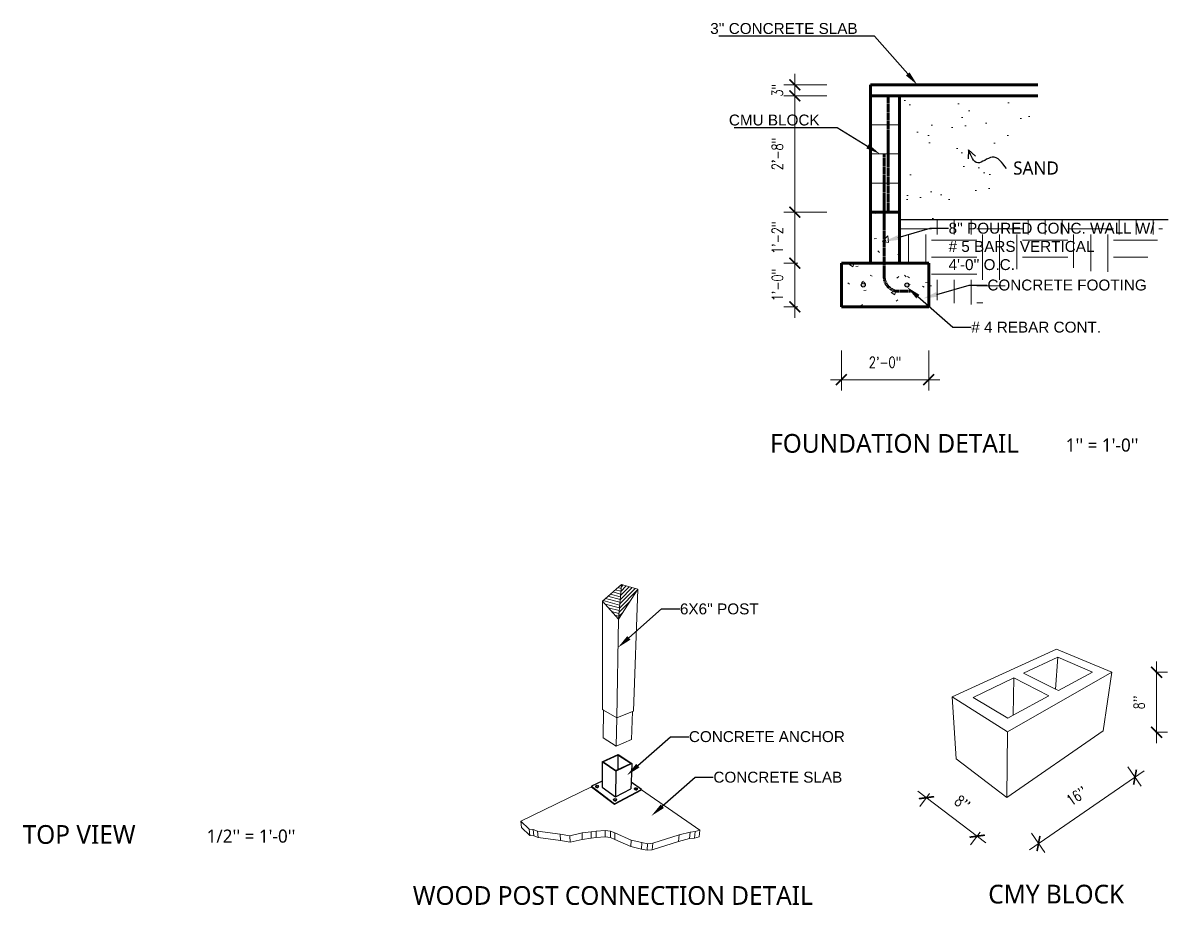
# Model space of a CAD drawing. Header units: inches. Extents: x -562 to 8953, y -6490 to -2066.
# Drawn here: x 4054.6 to 4369.1, y -6238.7 to -5996.3 of the extents above; entities that cross this region are included whole.
import ezdxf
from ezdxf import colors
from ezdxf.entities.mleader import LeaderData, LeaderLine
from ezdxf.math import Vec2, Vec3

# ---------------------------------------------------------------- set-up
doc = ezdxf.new("R2010")
doc.units = ezdxf.units.IN
doc.header["$MEASUREMENT"] = 0
doc.linetypes.add('ACAD_ISO02W100', pattern=[15, 12, -3])
doc.linetypes.add('Dash 1_16_', pattern=[0.125, 0.0625, -0.0625])
for name, color, linetype, lineweight in [('A-COLS', 52, 'Continuous', 9), ('A-FLOR', 192, 'Continuous', 18), ('A-WALL', 113, 'Continuous', 18), ('A-WALL-PATT', 111, 'Continuous', 18), ('DOT LINE', 7, 'ACAD_ISO02W100', 70), ('S-FNDN', 32, 'Continuous', 18)]:
    doc.layers.add(name, color=color, linetype=linetype, lineweight=lineweight)
doc.layers.add('Existing', color=9, linetype='Dash 1_16_', lineweight=0, transparency=0.3)
doc.styles.add('Arch-Dim', font='romans.shx', dxfattribs={"width": 0.75})
doc.dimstyles.new('Copy(2) of Aec-Arch-I-48', dxfattribs={"dimscale": 48, "dimtxt": 0.0625, "dimasz": 0.0625, "dimexe": 0.0625, "dimexo": 0.25, "dimgap": 0.0625, "dimtad": 1, "dimdec": 1, "dimzin": 3, "dimdsep": 46, "dimlunit": 4, "dimtxsty": 'Arch-Dim', "dimblk": 'ARCHTICK', "dimcen": 0.09375, "dimdle": 0.0625, "dimclrd": 1, "dimclre": 1, "dimclrt": 1, "dimazin": 2, "dimtfac": 1, "dimtdec": 1, "dimtix": 1, "dimtmove": 1, "dimatfit": 2, "dimfxl": 1, "dimtolj": 1, "dimtzin": 0, "dimlwd": 5, "dimlwe": 5, "dimarcsym": 0})
pattern_1 = [(50, (4436.749, -5932.486), (13.77135, -1.20496), [1.44, -15.84]), (355, (4436.749, -5932.486), (-2.6644, 14.4422), [1.152, -12.672]), (100.451, (4437.896, -5932.586), (11.1071, 13.2374), [1.224, -13.462]), (46.184, (4436.749, -5928.646), (20.4913, -3.1779), [2.16, -23.76]), (96.636, (4438.456, -5928.911), (17.9459, 18.7032), [1.836, -20.193]), (351.184, (4436.75, -5928.646), (17.9454, 18.7026), [1.728, -19.008]), (21, (4438.669, -5929.606), (11.4605, -7.73037), [1.44, -15.84]), (326, (4438.669, -5929.606), (4.67135, 13.92315), [1.152, -12.672]), (71.451, (4439.624, -5930.25), (16.1321, 6.19284), [1.224, -13.462]), (37.5, (4436.749, -5932.486), (0.23312, 6.39175), [0.634, -11.885, 0.634, -12.23, -12.72]), (37.5, (4436.749, -5932.486), (0.23312, 6.39175), [-25.382, 0.634, -12.086]), (7.5, (4436.749, -5932.486), (5.05073, 7.57304), [0.634, -6.701, 0.634, -11.597, -4.848]), (7.5, (4436.749, -5932.486), (5.05073, 7.57304), [-19.565, 0.634, -4.214]), (327.5, (4432.467, -5932.486), (10.24958, -0.43289), [0.634, -4.166, 0.634, -14.342, -19.872]), (327.5, (4432.467, -5932.486), (10.24958, -0.43289), [-19.776, 0.634, -19.238]), (317.5, (4430.547, -5932.486), (11.1974, 1.92214), [0.634, -5.606, 0.634, -9.312, -14.112]), (317.5, (4430.547, -5932.486), (11.1974, 1.92214), [-16.186, 0.634, -13.478])]

# ---------------------------------------------------------------- blocks, each defined once
blk = doc.blocks.new('_ArchTick')
at = {"color": 0, "linetype": 'ByBlock', "lineweight": 100, "const_width": 0.15}
blk.add_lwpolyline([(-0.5, -0.5), (0.5, 0.5)], dxfattribs=at)
blk = doc.blocks.new('*D202')
at = {"color": 1, "linetype": 'Continuous', "lineweight": 5, "transparency": 16777216}
for p, q in [((4300.36, -6207.37), (4319.06, -6221.58)), ((4303.6, -6208.08), (4300.93, -6211.58)), ((4317.52, -6218.65), (4314.85, -6222.16))]:
    blk.add_line(p, q, dxfattribs=at)
at = {"layer": 'Defpoints', "color": 0, "transparency": 16777216}
for p in [(4310.86, -6198.52), (4324.78, -6209.1), (4316.67, -6219.77)]:
    blk.add_point(p, dxfattribs=at)
at = {"color": 1, "lineweight": 5, "transparency": 16777216, "xscale": 3, "yscale": 3, "zscale": 3}
for p, rotation in [((4302.75, -6209.19), 142.7664907145565), ((4316.67, -6219.77), 322.7664907145565)]:
    blk.add_blockref('_ArchTick', p, dxfattribs=dict(at, rotation=rotation))
at = {"color": 1, "transparency": 16777216, "insert": (4312.61, -6210.67), "char_height": 3, "attachment_point": 5, "rotation": 322.7665, "style": 'Arch-Dim'}
blk.add_mtext("\\A1;8''", dxfattribs=at)
blk = doc.blocks.new('*D203')
at = {"color": 1, "linetype": 'Continuous', "lineweight": 5, "transparency": 16777216}
for p, q in [((4331.03, -6223.49), (4362.49, -6201.86)), ((4358.09, -6200.76), (4361.72, -6206.03)), ((4331.58, -6218.99), (4335.21, -6224.27))]:
    blk.add_line(p, q, dxfattribs=at)
at = {"layer": 'Defpoints', "color": 0, "transparency": 16777216}
for p in [(4351.29, -6190.87), (4360.02, -6203.56), (4324.78, -6209.1)]:
    blk.add_point(p, dxfattribs=at)
at = {"color": 1, "lineweight": 5, "transparency": 16777216, "xscale": 3, "yscale": 3, "zscale": 3}
for p, rotation in [((4360.02, -6203.56), 34.51313056968834), ((4333.51, -6221.79), 214.5131305696883)]:
    blk.add_blockref('_ArchTick', p, dxfattribs=dict(at, rotation=rotation))
at = {"color": 1, "transparency": 16777216, "insert": (4344.05, -6208.73), "char_height": 3, "attachment_point": 5, "rotation": 34.5131, "style": 'Arch-Dim'}
blk.add_mtext("\\A1;16''", dxfattribs=at)
blk = doc.blocks.new('*D204')
at = {"color": 1, "linetype": 'Continuous', "lineweight": 5, "transparency": 16777216}
for p, q in [((4365.95, -6171.74), (4365.95, -6194.22)), ((4365.65, -6174.74), (4368.95, -6174.74)), ((4365.65, -6191.22), (4368.95, -6191.22))]:
    blk.add_line(p, q, dxfattribs=at)
at = {"layer": 'Defpoints', "color": 0, "transparency": 16777216}
for p in [(4353.65, -6174.74), (4353.65, -6191.22), (4365.95, -6191.22)]:
    blk.add_point(p, dxfattribs=at)
at = {"color": 1, "lineweight": 5, "transparency": 16777216, "xscale": 3, "yscale": 3, "zscale": 3}
for p, rotation in [((4365.95, -6174.74), 90), ((4365.95, -6191.22), 270)]:
    blk.add_blockref('_ArchTick', p, dxfattribs=dict(at, rotation=rotation))
at = {"color": 1, "transparency": 16777216, "insert": (4361.16, -6182.98), "char_height": 3, "attachment_point": 5, "rotation": 90, "style": 'Arch-Dim'}
blk.add_mtext("\\A1;8''", dxfattribs=at)
blk = doc.blocks.new('*D205')
at = {"color": 1, "linetype": 'Continuous', "lineweight": 5, "transparency": 16777216}
for p, q in [((4279.37, -6086.31), (4279.37, -6097.34)), ((4303.37, -6086.31), (4303.37, -6097.34)), ((4276.37, -6094.34), (4306.37, -6094.34))]:
    blk.add_line(p, q, dxfattribs=at)
at = {"layer": 'Defpoints', "color": 0, "transparency": 16777216}
for p in [(4279.37, -6074.31), (4303.37, -6074.31), (4303.37, -6094.34)]:
    blk.add_point(p, dxfattribs=at)
at = {"color": 1, "lineweight": 5, "transparency": 16777216, "xscale": 3, "yscale": 3, "zscale": 3, "rotation": 180}
blk.add_blockref('_ArchTick', (4279.37, -6094.34), dxfattribs=at)
at = {"color": 1, "lineweight": 5, "transparency": 16777216, "xscale": 3, "yscale": 3, "zscale": 3}
blk.add_blockref('_ArchTick', (4303.37, -6094.34), dxfattribs=at)
at = {"color": 1, "transparency": 16777216, "insert": (4291.37, -6089.55), "char_height": 3, "attachment_point": 5, "style": 'Arch-Dim'}
blk.add_mtext('\\A1;2\'-0"', dxfattribs=at)
blk = doc.blocks.new('*D206')
at = {"color": 1, "linetype": 'Continuous', "lineweight": 5, "transparency": 16777216}
for p, q in [((4266.59, -6062.31), (4266.59, -6059.31)), ((4267.37, -6062.31), (4263.59, -6062.31)), ((4266.59, -6074.31), (4266.59, -6062.31)), ((4267.37, -6074.31), (4263.59, -6074.31)), ((4266.59, -6074.31), (4266.59, -6077.31))]:
    blk.add_line(p, q, dxfattribs=at)
at = {"layer": 'Defpoints', "color": 0, "transparency": 16777216}
for p in [(4266.59, -6062.31), (4279.37, -6062.31), (4279.37, -6074.31)]:
    blk.add_point(p, dxfattribs=at)
at = {"color": 1, "lineweight": 5, "transparency": 16777216, "xscale": 3, "yscale": 3, "zscale": 3}
for p, rotation in [((4266.59, -6062.31), 270), ((4266.59, -6074.31), 90)]:
    blk.add_blockref('_ArchTick', p, dxfattribs=dict(at, rotation=rotation))
at = {"color": 1, "transparency": 16777216, "insert": (4261.8, -6068.31), "char_height": 3, "attachment_point": 5, "rotation": 90, "style": 'Arch-Dim'}
blk.add_mtext('\\A1;1\'-0"', dxfattribs=at)
blk = doc.blocks.new('*D207')
at = {"color": 1, "linetype": 'Continuous', "lineweight": 5, "transparency": 16777216}
for p, q in [((4266.59, -6051.31), (4266.59, -6013.31)), ((4275.37, -6016.31), (4263.59, -6016.31)), ((4275.37, -6048.31), (4263.59, -6048.31))]:
    blk.add_line(p, q, dxfattribs=at)
at = {"layer": 'Defpoints', "color": 0, "transparency": 16777216}
for p in [(4266.59, -6016.31), (4287.37, -6016.31), (4287.37, -6048.31)]:
    blk.add_point(p, dxfattribs=at)
at = {"color": 1, "lineweight": 5, "transparency": 16777216, "xscale": 3, "yscale": 3, "zscale": 3}
for p, rotation in [((4266.59, -6016.31), 90), ((4266.59, -6048.31), 270)]:
    blk.add_blockref('_ArchTick', p, dxfattribs=dict(at, rotation=rotation))
at = {"color": 1, "transparency": 16777216, "insert": (4261.8, -6032.31), "char_height": 3, "attachment_point": 5, "rotation": 90, "style": 'Arch-Dim'}
blk.add_mtext('\\A1;2\'-8"', dxfattribs=at)
blk = doc.blocks.new('*D208')
at = {"color": 1, "linetype": 'Continuous', "lineweight": 5, "transparency": 16777216}
for p, q in [((4266.59, -6013.31), (4266.59, -6010.31)), ((4275.37, -6013.31), (4263.59, -6013.31)), ((4266.59, -6016.31), (4266.59, -6013.31)), ((4275.37, -6016.31), (4263.59, -6016.31)), ((4266.59, -6016.31), (4266.59, -6019.31))]:
    blk.add_line(p, q, dxfattribs=at)
at = {"layer": 'Defpoints', "color": 0, "transparency": 16777216}
for p in [(4266.59, -6013.31), (4287.37, -6013.31), (4287.37, -6016.31)]:
    blk.add_point(p, dxfattribs=at)
at = {"color": 1, "lineweight": 5, "transparency": 16777216, "xscale": 3, "yscale": 3, "zscale": 3}
for p, rotation in [((4266.59, -6013.31), 270), ((4266.59, -6016.31), 90)]:
    blk.add_blockref('_ArchTick', p, dxfattribs=dict(at, rotation=rotation))
at = {"color": 1, "transparency": 16777216, "insert": (4261.8, -6014.81), "char_height": 3, "attachment_point": 5, "rotation": 90, "style": 'Arch-Dim'}
blk.add_mtext('\\A1;3"', dxfattribs=at)
blk = doc.blocks.new('*D209')
at = {"color": 1, "linetype": 'Continuous', "lineweight": 5, "transparency": 16777216}
for p, q in [((4266.59, -6048.31), (4266.59, -6045.31)), ((4275.37, -6048.31), (4263.59, -6048.31)), ((4266.59, -6062.31), (4266.59, -6048.31)), ((4267.37, -6062.31), (4263.59, -6062.31)), ((4266.59, -6062.31), (4266.59, -6065.31))]:
    blk.add_line(p, q, dxfattribs=at)
at = {"layer": 'Defpoints', "color": 0, "transparency": 16777216}
for p in [(4266.59, -6048.31), (4287.37, -6048.31), (4279.37, -6062.31)]:
    blk.add_point(p, dxfattribs=at)
at = {"color": 1, "lineweight": 5, "transparency": 16777216, "xscale": 3, "yscale": 3, "zscale": 3}
for p, rotation in [((4266.59, -6048.31), 270), ((4266.59, -6062.31), 90)]:
    blk.add_blockref('_ArchTick', p, dxfattribs=dict(at, rotation=rotation))
at = {"color": 1, "transparency": 16777216, "insert": (4261.8, -6055.31), "char_height": 3, "attachment_point": 5, "rotation": 90, "style": 'Arch-Dim'}
blk.add_mtext('\\A1;1\'-2"', dxfattribs=at)

msp = doc.modelspace()

# ---------------------------------------------------------------- hatches: boundary and pattern name
at = {"lineweight": 0}
h = msp.add_hatch(dxfattribs=at)
h.set_pattern_fill('AR-SAND', color=256, scale=7)
h.set_pattern_definition([(37.5, (4.083, 59.615), (-0.440954, 13.487766), [0, -10.64, 0, -11.9, 0, -11.375]), (7.5, (4.083, 59.615), (12.388437, 19.755022), [0, -5.74, 0, -9.59, 0, -3.675]), (327.5, (-4.527, 59.615), (21.798993, 0.039613), [0, -3.5, 0, -12.6, 0, -16.45]), (317.5, (-4.527, 59.615), (21.042886, 6.14373), [0, -1.75, 0, -8.26, 0, -9.45])])
edge = h.paths.add_edge_path()
edge.add_spline(control_points=[(4312.5, -6050.31), (4313.31, -6049.41), (4316.05, -6046.33), (4322.3, -6041.38), (4320.15, -6029.4), (4334.3, -6028.74), (4331.8, -6020.78), (4330.39, -6016.31)], knot_values=[0, 0, 0, 0, 3.641643, 12.427016, 22.539038, 31.185845, 42.227704, 42.227704, 42.227704, 42.227704], degree=3, periodic=0)
edge.add_line((4330.39, -6016.31), (4295.37, -6016.31))
edge.add_line((4295.37, -6016.31), (4295.37, -6048.31))
edge.add_line((4295.37, -6048.31), (4295.37, -6050.31))
edge.add_line((4295.37, -6050.31), (4312.5, -6050.31))
h = msp.add_hatch(color=256)
h.dxf.hatch_style = 1
h.paths.add_polyline_path([(4285.92, -6068.31, 1), (4284.81, -6068.31, 1)])
h.paths.add_polyline_path([(4297.92, -6068.31, 1), (4296.81, -6068.31, 1)])
h = msp.add_hatch(dxfattribs=at)
h.set_pattern_fill('ANSI31', color=256, scale=6, angle=120)
h.set_pattern_definition([(165, (1764.69535, -2522.6272), (-0.19411428, -0.72444437), [])])
h.paths.add_polyline_path([(4218.94, -6150.57), (4213.77, -6155.19), (4218.13, -6160.15)])
h = msp.add_hatch(dxfattribs=at)
h.set_pattern_fill('ANSI31', color=256, scale=6)
h.set_pattern_definition([(45, (1764.69535, -2522.6272), (-0.53033009, 0.53033009), [])])
h.paths.add_polyline_path([(4218.13, -6160.15), (4223.46, -6151.92), (4218.94, -6150.57)])
at = {"layer": 'A-WALL-PATT', "lineweight": 9}
h = msp.add_hatch(dxfattribs=at)
h.set_pattern_fill('FP_1', color=256, style=0, pattern_type=2)
h.set_pattern_definition(pattern_1)
h.paths.add_polyline_path([(4287.37, -6062.31), (4295.37, -6062.31), (4295.37, -6048.31), (4287.37, -6048.31)], flags=0)
h = msp.add_hatch(dxfattribs=at)
h.set_pattern_fill('FP_1', color=256, style=0, pattern_type=2)
h.set_pattern_definition(pattern_1)
h.paths.add_polyline_path([(4279.37, -6074.31), (4303.37, -6074.31), (4303.37, -6062.31), (4279.37, -6062.31)], flags=0)
at = {"layer": 'Existing', "lineweight": 0}
h = msp.add_hatch(dxfattribs=at)
h.set_pattern_fill('EARTH', color=256, scale=50)
h.set_pattern_definition([(0, (4.083, 59.615), (12.5, 12.5), [12.5, -12.5]), (0, (4.083, 64.303), (12.5, 12.5), [12.5, -12.5]), (0, (4.083, 68.99), (12.5, 12.5), [12.5, -12.5]), (90, (5.645, 70.553), (-12.5, 12.5), [12.5, -12.5]), (90, (10.333, 70.553), (-12.5, 12.5), [12.5, -12.5]), (90, (15.02, 70.553), (-12.5, 12.5), [12.5, -12.5])])
edge = h.paths.add_edge_path()
edge.add_spline(control_points=[(4303.37, -6071.94), (4310.53, -6073.55), (4321.83, -6076.09), (4329.1, -6057.67), (4346.62, -6066.66), (4363.96, -6063.99), (4366.7, -6054.15), (4368.46, -6051.35), (4369.11, -6050.31)], knot_values=[0, 0, 0, 0, 18.819396, 29.680798, 46.993178, 66.107988, 72.382064, 76.061624, 76.061624, 76.061624, 76.061624], degree=3, periodic=0)
edge.add_line((4369.11, -6050.31), (4295.37, -6050.31))
edge.add_line((4295.37, -6050.31), (4295.37, -6062.31))
edge.add_line((4295.37, -6062.31), (4303.37, -6062.31))
edge.add_line((4303.37, -6062.31), (4303.37, -6071.94))

# ---------------------------------------------------------------- linework, layer by layer
for p, q in [((4314.27, -6031.14), (4314.23, -6033.68)), ((4314.27, -6031.14), (4316.24, -6032.91)), ((4295.37, -6050.31), (4369.11, -6050.31)), ((4213.7, -6199.32), (4213.69, -6204.66)), ((4213.7, -6199.32), (4218.02, -6197.35)), ((4217.41, -6201.88), (4213.7, -6199.32)), ((4218, -6197.49), (4213.96, -6199.34)), ((4213.96, -6199.34), (4217.43, -6201.73)), ((4218, -6197.49), (4217.93, -6201.49)), ((4221.51, -6199.78), (4218, -6197.49)), ((4218.02, -6197.35), (4221.78, -6199.8)), ((4217.41, -6201.88), (4217.29, -6208.94)), ((4221.78, -6199.8), (4217.41, -6201.88)), ((4217.43, -6201.73), (4217.93, -6201.49)), ((4217.93, -6201.49), (4221.51, -6199.78)), ((4221.78, -6199.8), (4221.59, -6204.94)), ((4213.69, -6204.66), (4210.76, -6206.07)), ((4213.69, -6204.66), (4213.68, -6206.26)), ((4221.59, -6204.94), (4221.53, -6206.75)), ((4224.49, -6206.94), (4221.59, -6204.94)), ((4210.76, -6206.07), (4217.05, -6210.84)), ((4210.76, -6206.07), (4210.76, -6206.21)), ((4210.76, -6206.21), (4217.04, -6210.98)), ((4211.89, -6205.99), (4212.05, -6205.84)), ((4211.96, -6206.16), (4211.89, -6205.99)), ((4211.89, -6206.13), (4211.89, -6205.99)), ((4211.96, -6206.31), (4211.89, -6206.13)), ((4212.21, -6206.26), (4211.96, -6206.16)), ((4211.96, -6206.31), (4211.96, -6206.16)), ((4211.96, -6206.31), (4212.21, -6206.4)), ((4212.05, -6205.84), (4212.33, -6205.8)), ((4212.5, -6206.22), (4212.21, -6206.26)), ((4212.21, -6206.4), (4212.21, -6206.26)), ((4212.21, -6206.4), (4212.5, -6206.36)), ((4212.33, -6205.8), (4212.58, -6205.89)), ((4212.65, -6206.06), (4212.5, -6206.22)), ((4212.5, -6206.36), (4212.65, -6206.2)), ((4212.5, -6206.36), (4212.5, -6206.22)), ((4212.58, -6205.89), (4212.65, -6206.06)), ((4212.65, -6206.2), (4212.65, -6206.06)), ((4213.68, -6206.26), (4217.29, -6208.94)), ((4217.04, -6210.98), (4224.49, -6207.08)), ((4217.05, -6210.84), (4224.49, -6206.94)), ((4217.29, -6208.94), (4221.53, -6206.75)), ((4222.57, -6206.81), (4222.58, -6206.66)), ((4222.66, -6206.98), (4222.57, -6206.81)), ((4222.58, -6206.66), (4222.72, -6206.51)), ((4222.66, -6206.84), (4222.58, -6206.66)), ((4222.93, -6206.93), (4222.66, -6206.84)), ((4222.66, -6206.98), (4222.66, -6206.84)), ((4222.66, -6206.98), (4222.92, -6207.07)), ((4222.72, -6206.51), (4223, -6206.47)), ((4222.92, -6207.07), (4222.93, -6206.93)), ((4222.92, -6207.07), (4223.2, -6207.03)), ((4223.21, -6206.89), (4222.93, -6206.93)), ((4223, -6206.47), (4223.26, -6206.56)), ((4223.2, -6207.03), (4223.34, -6206.88)), ((4223.2, -6207.03), (4223.21, -6206.89)), ((4223.35, -6206.74), (4223.21, -6206.89)), ((4223.26, -6206.56), (4223.35, -6206.74)), ((4223.34, -6206.88), (4223.35, -6206.74)), ((4224.49, -6206.94), (4224.49, -6207.08)), ((4216.78, -6209.66), (4216.93, -6209.5)), ((4216.86, -6209.85), (4216.78, -6209.66)), ((4216.78, -6209.81), (4216.78, -6209.66)), ((4216.86, -6209.99), (4216.78, -6209.81)), ((4217.12, -6209.95), (4216.86, -6209.85)), ((4216.86, -6209.99), (4216.86, -6209.85)), ((4216.86, -6209.99), (4217.12, -6210.09)), ((4216.93, -6209.5), (4217.23, -6209.46)), ((4217.05, -6210.84), (4217.04, -6210.98)), ((4217.42, -6209.9), (4217.12, -6209.95)), ((4217.12, -6210.09), (4217.12, -6209.95)), ((4217.12, -6210.09), (4217.42, -6210.05)), ((4217.23, -6209.46), (4217.49, -6209.55)), ((4217.57, -6209.74), (4217.42, -6209.9)), ((4217.42, -6210.05), (4217.57, -6209.88)), ((4217.42, -6210.05), (4217.42, -6209.9)), ((4217.49, -6209.55), (4217.57, -6209.74)), ((4217.57, -6209.88), (4217.57, -6209.74))]:
    msp.add_line(p, q)
for centre in [(4285.37, -6068.31), (4297.37, -6068.31)]:
    msp.add_circle(centre, 0.556)
msp.add_spline([(4324.74, -6036.32), (4320.81, -6033.2), (4316.83, -6034.74), (4314.27, -6031.14)], degree=3)
at = {"layer": 'A-COLS'}
for p, q in [((4213.77, -6155.19), (4218.94, -6150.57)), ((4218.94, -6150.57), (4218.13, -6160.15)), ((4223.46, -6151.92), (4218.13, -6160.15)), ((4218.94, -6150.57), (4223.46, -6151.92)), ((4222.28, -6185.41), (4223.46, -6151.92)), ((4213.72, -6184.99), (4213.77, -6155.19)), ((4218.13, -6160.15), (4213.77, -6155.19)), ((4217.66, -6187.27), (4218.13, -6160.15)), ((4214, -6185.15), (4213.72, -6184.99)), ((4214, -6185.15), (4213.98, -6192.77)), ((4217.66, -6187.27), (4214, -6185.15)), ((4221.99, -6185.53), (4217.68, -6187.26)), ((4221.99, -6185.53), (4221.73, -6193.19)), ((4222.28, -6185.41), (4221.99, -6185.53)), ((4217.68, -6187.26), (4217.55, -6195.04)), ((4217.68, -6187.26), (4217.66, -6187.27)), ((4217.55, -6195.04), (4213.98, -6192.77)), ((4221.73, -6193.19), (4217.55, -6195.04))]:
    msp.add_line(p, q, dxfattribs=at)
at = {"layer": 'A-FLOR', "lineweight": 60}
for p, q in [((4287.37, -6016.31), (4287.37, -6013.31)), ((4287.37, -6013.31), (4333.36, -6013.31)), ((4287.37, -6016.31), (4333.36, -6016.31))]:
    msp.add_line(p, q, dxfattribs=at)
at = {"layer": 'A-FLOR'}
for p, q in [((4210.76, -6206.21), (4191.35, -6215.61)), ((4240.5, -6218.15), (4224.49, -6207.08)), ((4191.35, -6215.61), (4191.52, -6217.37)), ((4191.35, -6215.61), (4193.6, -6217.84)), ((4191.52, -6217.37), (4193.76, -6219.61)), ((4193.6, -6217.84), (4194.76, -6217.94)), ((4193.6, -6217.84), (4193.76, -6219.61)), ((4194.76, -6217.94), (4195.93, -6218.39)), ((4194.76, -6217.94), (4194.91, -6219.72)), ((4210.62, -6218.54), (4212.01, -6218.35)), ((4212.01, -6218.35), (4214.49, -6218.21)), ((4212.01, -6218.35), (4212.02, -6220.13)), ((4214.49, -6218.21), (4214.48, -6219.99)), ((4214.49, -6218.21), (4215.97, -6218.36)), ((4239.2, -6218.52), (4240.5, -6218.15)), ((4240.5, -6218.15), (4240.28, -6219.93)), ((4193.76, -6219.61), (4194.91, -6219.72)), ((4194.91, -6219.72), (4196.07, -6220.17)), ((4195.93, -6218.39), (4202.12, -6219.18)), ((4195.93, -6218.39), (4196.07, -6220.17)), ((4196.07, -6220.17), (4202.21, -6220.96)), ((4202.12, -6219.18), (4204.8, -6219.66)), ((4202.12, -6219.18), (4202.21, -6220.96)), ((4202.21, -6220.96), (4204.87, -6221.45)), ((4204.8, -6219.66), (4208.18, -6218.89)), ((4204.8, -6219.66), (4204.87, -6221.45)), ((4204.87, -6221.45), (4208.22, -6220.67)), ((4208.18, -6218.89), (4210.62, -6218.54)), ((4208.18, -6218.89), (4208.22, -6220.67)), ((4208.22, -6220.67), (4210.64, -6220.32)), ((4210.62, -6218.54), (4210.64, -6220.32)), ((4210.64, -6220.32), (4212.02, -6220.13)), ((4212.02, -6220.13), (4214.48, -6219.99)), ((4214.48, -6219.99), (4215.95, -6220.14)), ((4215.97, -6218.36), (4215.95, -6220.14)), ((4215.95, -6220.14), (4217.15, -6220.68)), ((4215.97, -6218.36), (4217.18, -6218.89)), ((4217.18, -6218.89), (4217.15, -6220.68)), ((4217.15, -6220.68), (4221.53, -6222.63)), ((4217.18, -6218.89), (4221.6, -6220.83)), ((4221.6, -6220.83), (4221.53, -6222.63)), ((4221.6, -6220.83), (4224.59, -6221.55)), ((4227.44, -6223.53), (4234.68, -6221.22)), ((4227.56, -6221.73), (4234.85, -6219.44)), ((4234.85, -6219.44), (4234.68, -6221.22)), ((4234.68, -6221.22), (4237.65, -6220.44)), ((4234.85, -6219.44), (4237.85, -6218.66)), ((4237.85, -6218.66), (4237.65, -6220.44)), ((4237.65, -6220.44), (4238.99, -6220.3)), ((4237.85, -6218.66), (4239.2, -6218.52)), ((4239.2, -6218.52), (4238.99, -6220.3)), ((4238.99, -6220.3), (4240.28, -6219.93)), ((4221.53, -6222.63), (4224.49, -6223.35)), ((4224.59, -6221.55), (4224.49, -6223.35)), ((4224.49, -6223.35), (4226.04, -6223.66)), ((4224.59, -6221.55), (4226.15, -6221.85)), ((4226.15, -6221.85), (4226.04, -6223.66)), ((4226.04, -6223.66), (4227.44, -6223.53)), ((4226.15, -6221.85), (4227.56, -6221.73)), ((4227.56, -6221.73), (4227.44, -6223.53))]:
    msp.add_line(p, q, dxfattribs=at)
at = {"layer": 'A-WALL', "lineweight": 60}
for p, q in [((4287.37, -6016.31), (4287.37, -6048.31)), ((4295.37, -6048.31), (4295.37, -6016.31))]:
    msp.add_line(p, q, dxfattribs=at)
at = {"layer": 'A-WALL-PATT', "linetype": 'Continuous', "lineweight": 9}
for p, q in [((4295.37, -6016.31), (4287.37, -6016.31)), ((4295.37, -6024.31), (4287.37, -6024.31)), ((4295.37, -6032.31), (4287.37, -6032.31)), ((4295.37, -6040.31), (4287.37, -6040.31)), ((4309.76, -6181.52), (4338.43, -6168.36)), ((4338.81, -6170.54), (4329.41, -6175.02)), ((4338.81, -6170.54), (4338.16, -6179.33)), ((4338.43, -6168.36), (4353.65, -6174.74)), ((4348.34, -6174.66), (4338.81, -6170.54)), ((4326.75, -6176.29), (4315.55, -6181.62)), ((4353.65, -6174.74), (4324.97, -6191.06)), ((4326.75, -6176.29), (4326.56, -6186.52)), ((4336.34, -6181.2), (4326.75, -6176.29)), ((4329.41, -6175.02), (4338.16, -6179.33)), ((4339, -6179.75), (4348.34, -6174.66)), ((4351.29, -6190.87), (4353.65, -6174.74)), ((4338.16, -6179.33), (4339, -6179.75)), ((4309.76, -6181.52), (4324.97, -6191.06)), ((4310.86, -6198.52), (4309.76, -6181.52)), ((4315.55, -6181.62), (4325.08, -6187.33)), ((4326.56, -6186.52), (4336.34, -6181.2)), ((4325.08, -6187.33), (4326.56, -6186.52)), ((4351.29, -6190.87), (4324.78, -6209.1)), ((4324.78, -6209.1), (4324.97, -6191.06)), ((4310.86, -6198.52), (4324.78, -6209.1))]:
    msp.add_line(p, q, dxfattribs=at)
at = {"layer": 'DOT LINE', "ltscale": 0.02}
for p, q in [((4292.24, -6048.31), (4292.24, -6016.31)), ((4291.12, -6032.31), (4291.12, -6065.89)), ((4294.12, -6069.99), (4298.4, -6069.99))]:
    msp.add_line(p, q, dxfattribs=at)
msp.add_arc((4295.43, -6065.88), 4.31, 180.0239, 252.2685, dxfattribs=at)
at = {"layer": 'S-FNDN', "lineweight": 60}
for p, q in [((4295.37, -6048.31), (4287.37, -6048.31)), ((4287.37, -6048.31), (4287.37, -6062.31)), ((4295.37, -6062.31), (4295.37, -6048.31)), ((4303.37, -6062.31), (4279.37, -6062.31)), ((4279.37, -6062.31), (4279.37, -6074.31)), ((4303.37, -6074.31), (4303.37, -6062.31)), ((4279.37, -6074.31), (4303.37, -6074.31))]:
    msp.add_line(p, q, dxfattribs=at)

# ---------------------------------------------------------------- texts
at = {"attachment_point": 1}
for s, insert, char_height in [('\\A1;{\\fYu Gothic UI|b0|i0|c0|p34;SAND}', (4326.55, -6034.37), 3.6015), ('{\\fYu Gothic UI|b0|i0|c0|p34;FOUNDATION DETAIL}', (4259.79, -6109.26), 5.145), ("\\A1;{\\fYu Gothic UI|b0|i0|c0|p34;1'' = 1'-0''}", (4341, -6110.49), 3.6015), ('{\\fYu Gothic UI|b0|i0|c0|p34;TOP VIEW}', (4054.5, -6216.73), 5.145), ("\\A1;{\\fYu Gothic UI|b0|i0|c0|p34;1/2'' = 1'-0''}", (4105.03, -6217.95), 3.6015), ('{\\fYu Gothic UI|b0|i0|c0|p34;WOOD POST CONNECTION DETAIL}', (4161.66, -6233.5), 5.145), ('{\\fYu Gothic UI|b0|i0|c0|p34;CMY BLOCK}', (4319.7, -6233.12), 5.145)]:
    msp.add_mtext_dynamic_manual_height_columns(s, width=260.1527, gutter_width=1, heights=[0], dxfattribs=dict(at, insert=insert, char_height=char_height))

# ---------------------------------------------------------------- dimensions: what is measured, and where the dimension line sits
for base, p1, p2, picture, middle in [((4266.59, -6013.31), (4287.37, -6016.31), (4287.37, -6013.31), '*D208', (4261.8, -6014.81)), ((4266.59, -6016.31), (4287.37, -6048.31), (4287.37, -6016.31), '*D207', (4261.8, -6032.31)), ((4266.59, -6048.31), (4279.37, -6062.31), (4287.37, -6048.31), '*D209', (4261.8, -6055.31)), ((4266.59, -6062.31), (4279.37, -6074.31), (4279.37, -6062.31), '*D206', (4261.8, -6068.31))]:
    dim = msp.add_linear_dim(base=base, p1=p1, p2=p2, angle=90, dimstyle='Copy(2) of Aec-Arch-I-48')
    dim.commit()
    dim.dimension.update_dxf_attribs({"geometry": picture, "text_midpoint": middle})
dim = msp.add_linear_dim(base=(4303.37, -6094.34), p1=(4279.37, -6074.31), p2=(4303.37, -6074.31), dimstyle='Copy(2) of Aec-Arch-I-48')
dim.commit()
dim.dimension.update_dxf_attribs({"geometry": '*D205', "text_midpoint": (4291.37, -6089.55)})
dim = msp.add_linear_dim(base=(4365.95, -6191.22), p1=(4353.65, -6174.74), p2=(4353.65, -6191.22), angle=90, text="8''", dimstyle='Copy(2) of Aec-Arch-I-48')
dim.commit()
dim.dimension.update_dxf_attribs({"geometry": '*D204', "text_midpoint": (4361.16, -6182.98)})
for p1, p2, distance, text, picture, middle in [((4324.78, -6209.1), (4351.29, -6190.87), -15.4, "16''", '*D203', (4344.05, -6208.73)), ((4310.86, -6198.52), (4324.78, -6209.1), -13.4, "8''", '*D202', (4312.61, -6210.67))]:
    dim = msp.add_aligned_dim(p1=p1, p2=p2, distance=distance, text=text, dimstyle='Copy(2) of Aec-Arch-I-48')
    dim.commit()
    dim.dimension.update_dxf_attribs({"geometry": picture, "text_midpoint": middle})

# ---------------------------------------------------------------- leaders
ml = msp.add_multileader_mtext('Standard')
ml.set_content("{\\fArial|b0|i0|c0|p34;3'' CONCRETE SLAB}", color=256)
ml.set_leader_properties()
ml.build(insert=Vec2(0, 0))
ml.multileader.update_dxf_attribs({"text_right_attachment_type": 6, "dogleg_length": 10})
ctx = ml.context
ctx.base_point, ctx.char_height, ctx.landing_gap_size, ctx.plane_origin = Vec3(4243.29, -5997.86), 3, 0.045, Vec3(4301.89, -5989.53)
ctx.right_attachment = 6
notes = []
notes.append((ctx, [(1, (1, 1, 0), (4288.48, -5999.93), (-1, 0), 5, [(0, [(4300.22, -6013.31)], 0, [])])]))
ctx.mtext.insert, ctx.mtext.flow_direction = Vec3(4243.34, -5996.33), 5
ml = msp.add_multileader_mtext('Standard')
ml.set_content('{\\fArial|b0|i0|c0|p34;CMU BLOCK}', color=256)
ml.set_leader_properties()
ml.build(insert=Vec2(0, 0))
ml.multileader.update_dxf_attribs({"text_right_attachment_type": 6, "dogleg_length": 10})
ctx = ml.context
ctx.base_point, ctx.char_height, ctx.landing_gap_size, ctx.plane_origin = Vec3(4248.44, -6023), 3, 0.045, Vec3(4291.64, -6008.53)
ctx.right_attachment = 6
notes.append((ctx, [(1, (1, 1, 0), (4278.23, -6025.08), (-1, 0), 5, [(0, [(4289.97, -6032.31)], 0, [])])]))
ctx.mtext.insert, ctx.mtext.flow_direction = Vec3(4248.48, -6021.48), 5
ml = msp.add_multileader_mtext('Standard')
ml.set_content("{\\fArial|b0|i0|c0|p34;8'' POURED CONC. WALL W/\\P# 5 BARS VERTICAL\\P4'-0'' O.C.}", color=256)
ml.set_leader_properties()
ml.build(insert=Vec2(0, 0))
ml.multileader.update_dxf_attribs({"text_right_attachment_type": 6, "dogleg_length": 10})
ctx = ml.context
ctx.base_point, ctx.char_height, ctx.landing_gap_size, ctx.plane_origin = Vec3(4308.77, -6052.73), 3, 0.045, Vec3(4291.12, -6056.4)
ctx.right_attachment = 6
notes.append((ctx, [(0, (1, 1, 0), (4303.77, -6052.73), (1, 0), 5, [(0, [(4291.12, -6056.4)], 0, [])])]))
ctx.mtext.insert, ctx.mtext.flow_direction = Vec3(4308.81, -6051.21), 5
ml = msp.add_multileader_mtext('Standard')
ml.set_content('{\\fArial|b0|i0|c0|p34;CONCRETE FOOTING}', color=256)
ml.set_leader_properties()
ml.build(insert=Vec2(0, 0))
ml.multileader.update_dxf_attribs({"text_right_attachment_type": 6, "dogleg_length": 10})
ctx = ml.context
ctx.base_point, ctx.char_height, ctx.landing_gap_size, ctx.plane_origin = Vec3(4319.43, -6068.34), 3, 0.045, Vec3(4301.78, -6072.02)
ctx.right_attachment = 6
notes.append((ctx, [(0, (1, 1, 0), (4314.43, -6068.34), (1, 0), 5, [(0, [(4301.78, -6072.02)], 0, [])])]))
ctx.mtext.insert, ctx.mtext.flow_direction = Vec3(4319.47, -6066.82), 5
ml = msp.add_multileader_mtext('Standard')
ml.set_content('{\\fArial|b0|i0|c0|p34;# 4 REBAR CONT. }', color=256)
ml.set_leader_properties()
ml.build(insert=Vec2(0, 0))
ml.multileader.update_dxf_attribs({"text_right_attachment_type": 6, "dogleg_length": 10})
ctx = ml.context
ctx.base_point, ctx.char_height, ctx.landing_gap_size, ctx.plane_origin = Vec3(4315.01, -6079.91), 3, 0.045, Vec3(4297.37, -6094.33)
ctx.right_attachment = 6
notes.append((ctx, [(0, (1, 1, 0), (4310.01, -6079.91), (1, 0), 5, [(0, [(4297.37, -6068.87)], 0, [])])]))
ctx.mtext.insert, ctx.mtext.flow_direction = Vec3(4315.06, -6078.39), 5
ml = msp.add_multileader_mtext('Standard')
ml.set_content("{\\fArial|b0|i0|c0|p34;6X6'' POST}", color=256)
ml.set_leader_properties()
ml.build(insert=Vec2(0, 0))
ml.multileader.update_dxf_attribs({"text_right_attachment_type": 6, "dogleg_length": 10})
ctx = ml.context
ctx.base_point, ctx.char_height, ctx.landing_gap_size, ctx.plane_origin = Vec3(4234.98, -6157.34), 3, 0.045, Vec3(4218, -6167.94)
ctx.right_attachment = 6
notes.append((ctx, [(0, (1, 1, 0), (4229.98, -6157.34), (1, 0), 5, [(0, [(4218, -6167.94)], 0, [])])]))
ctx.mtext.insert, ctx.mtext.flow_direction = Vec3(4235.02, -6155.82), 5
ml = msp.add_multileader_mtext('Standard')
ml.set_content('{\\fArial|b0|i0|c0|p34;CONCRETE ANCHOR}', color=256)
ml.set_leader_properties()
ml.build(insert=Vec2(0, 0))
ml.multileader.update_dxf_attribs({"text_right_attachment_type": 6, "dogleg_length": 10})
ctx = ml.context
ctx.base_point, ctx.char_height, ctx.landing_gap_size, ctx.plane_origin = Vec3(4237.45, -6192.43), 3, 0.045, Vec3(4220.47, -6203.04)
ctx.right_attachment = 6
notes.append((ctx, [(0, (1, 1, 0), (4232.45, -6192.43), (1, 0), 5, [(0, [(4220.47, -6203.04)], 0, [])])]))
ctx.mtext.insert, ctx.mtext.flow_direction = Vec3(4237.49, -6190.91), 5
ml = msp.add_multileader_mtext('Standard')
ml.set_content('{\\fArial|b0|i0|c0|p34;CONCRETE SLAB}', color=256)
ml.set_leader_properties()
ml.build(insert=Vec2(0, 0))
ml.multileader.update_dxf_attribs({"text_right_attachment_type": 6, "dogleg_length": 10})
ctx = ml.context
ctx.base_point, ctx.char_height, ctx.landing_gap_size, ctx.plane_origin = Vec3(4244.17, -6203.59), 3, 0.045, Vec3(4227.2, -6214.19)
ctx.right_attachment = 6
notes.append((ctx, [(0, (1, 1, 0), (4239.17, -6203.59), (1, 0), 5, [(0, [(4227.2, -6214.19)], 0, [])])]))
ctx.mtext.insert, ctx.mtext.flow_direction = Vec3(4244.22, -6202.06), 5
for ctx, leaders in notes:
    for number, flags, end, landing, length, lines in leaders:
        leader = LeaderData()
        leader.index, (leader.has_last_leader_line, leader.has_dogleg_vector, leader.attachment_direction) = number, flags
        leader.last_leader_point, leader.dogleg_vector, leader.dogleg_length = Vec3(end), Vec3(landing), length
        for number, points, colour, breaks in lines:
            line = LeaderLine()
            line.index, line.vertices, line.color, line.breaks = number, Vec3.list(points), colors.encode_raw_color(colour), breaks
            leader.lines.append(line)
        ctx.leaders.append(leader)

doc.saveas('drawing.dxf')
